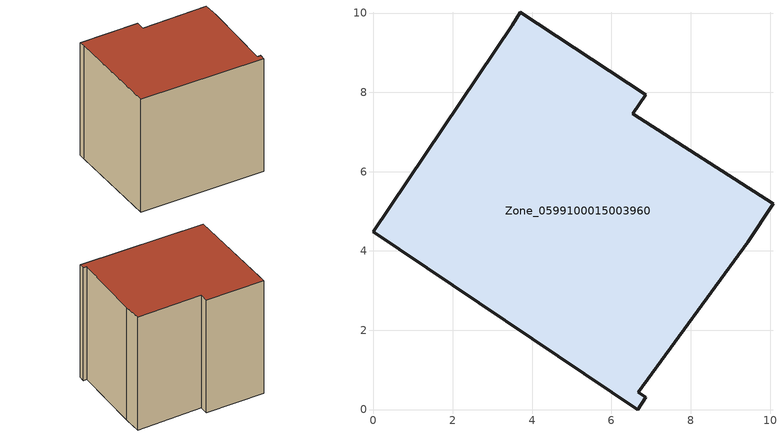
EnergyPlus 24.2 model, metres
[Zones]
Zone_0599100015003960
 floor ground (C_G): 10.07,5.19 9.44,4.22 6.68,0.43 6.87,0.31 6.67,0 0,4.49 3.5,9.7 3.7,10.02 6.87,7.94 6.54,7.46 z0.88
 wall outside (C_F): 6.54,7.46 6.87,7.94 3.7,10.02 3.5,9.7 0,4.49 6.67,0 6.87,0.31 6.68,0.43 9.44,4.22 10.07,5.19 6.54,7.46 z0.88:8.49
 roof outside (C_R): 9.44,4.22 10.07,5.19 6.54,7.46 6.87,7.94 3.7,10.02 3.5,9.7 0,4.49 6.67,0 6.87,0.31 6.68,0.43 z8.49
[BUILDING]
Pand.0599100015003960: North Axis=0; Terrain=City; Loads Convergence Tolerance Value=0.04; Temperature Convergence Tolerance Value=0.4; Solar Distribution=FullExterior; Maximum Number of Warmup Days=25; Minimum Number of Warmup Days=1
[Site:Location]
Rotterdam.The.Hague.AP_ZH_NLD Design_Conditions: Latitude=51.96; Longitude=4.45; Time Zone=1; Elevation=-4.5
[SITE:GROUNDTEMPERATURE:BUILDINGSURFACE]
18, 18, 18, 18, 18, 18, 18, 18, 18, 18, 18, 18
[MATERIAL] Thermal Absorptance=0.9; Solar Absorptance=0.7; Visible Absorptance=0.7
Name | Roughness | Thickness | Conductivity | Density | Specific Heat
G.TI.1965-1974 | MediumSmooth | 0.15 | 0.882353 | 540 | 1210
F.TI.1965-1974 | Rough | 0.3 | 0.697674 | 1920 | 840
R.TI.1965-1974 | MediumRough | 0.2 | 0.232558 | 1500 | 1000
[CONSTRUCTION]
C_G: G.TI.1965-1974
C_F: F.TI.1965-1974
C_R: R.TI.1965-1974
[ZONE]
Zone_0599100015003960: Type=1; Multiplier=1; Ceiling Height=Autocalculate; Volume=Autocalculate; Floor Area=autocalculate; Part of Total Floor Area=Yes
[ZONEINFILTRATION:DESIGNFLOWRATE]
Infil_Zone_0599100015003960: Zone or ZoneList or Space or SpaceList=Zone_0599100015003960; Schedule=AlwaysOn; Design Flow Rate Calculation Method=Flow/Area; Flow Rate per Floor Area=0.003; Constant Term Coefficient=1; Temperature Term Coefficient=0; Velocity Term Coefficient=0; Velocity Squared Term Coefficient=0
[HVACTEMPLATE:ZONE:IDEALLOADSAIRSYSTEM]
Zone_0599100015003960: Maximum Heating Supply Air Temperature=50; Minimum Cooling Supply Air Temperature=13; Maximum Heating Supply Air Humidity Ratio=0.0156; Minimum Cooling Supply Air Humidity Ratio=0.0077; Heating Limit=NoLimit; Cooling Limit=NoLimit; Dehumidification Control Type=ConstantSensibleHeatRatio; Cooling Sensible Heat Ratio=0.7; Dehumidification Setpoint=60; Humidification Control Type=None; Humidification Setpoint=30; Outdoor Air Method=None; Outdoor Air Flow Rate per Person=0.00944; Outdoor Air Flow Rate per Zone Floor Area=0; Outdoor Air Flow Rate per Zone=0; Demand Controlled Ventilation Type=None; Outdoor Air Economizer Type=NoEconomizer; Heat Recovery Type=None; Sensible Heat Recovery Effectiveness=0.7; Latent Heat Recovery Effectiveness=0.65
[ZONECONTROL:THERMOSTAT]
ThermostatControl_Zone_0599100015003960: Zone or ZoneList=Zone_0599100015003960; Control Type Schedule=DualSetpointControlType; Control 1=Thermostat_Zone_0599100015003960; Temperature Difference Between Cutout And Setpoint=0
[THERMOSTATSETPOINT:DUALSETPOINT]
Thermostat_Zone_0599100015003960: Heating Setpoint Temperature Schedule=HeatingSetpoint_Zone_0599100015003960; Cooling Setpoint Temperature Schedule=CoolingSetpoint_Zone_0599100015003960
[SCHEDULE:COMPACT]
HeatingSetpoint_Zone_0599100015003960: Through: 12/31, For: AllDays, Until: 24:00, 21
CoolingSetpoint_Zone_0599100015003960: Through: 12/31, For: AllDays, Until: 24:00, 24
DualSetpointControlType: Through: 12/31, For: AllDays, Until: 24:00, 4
AlwaysOn: Through: 12/31, For: AllDays, Until: 24:00, 1
